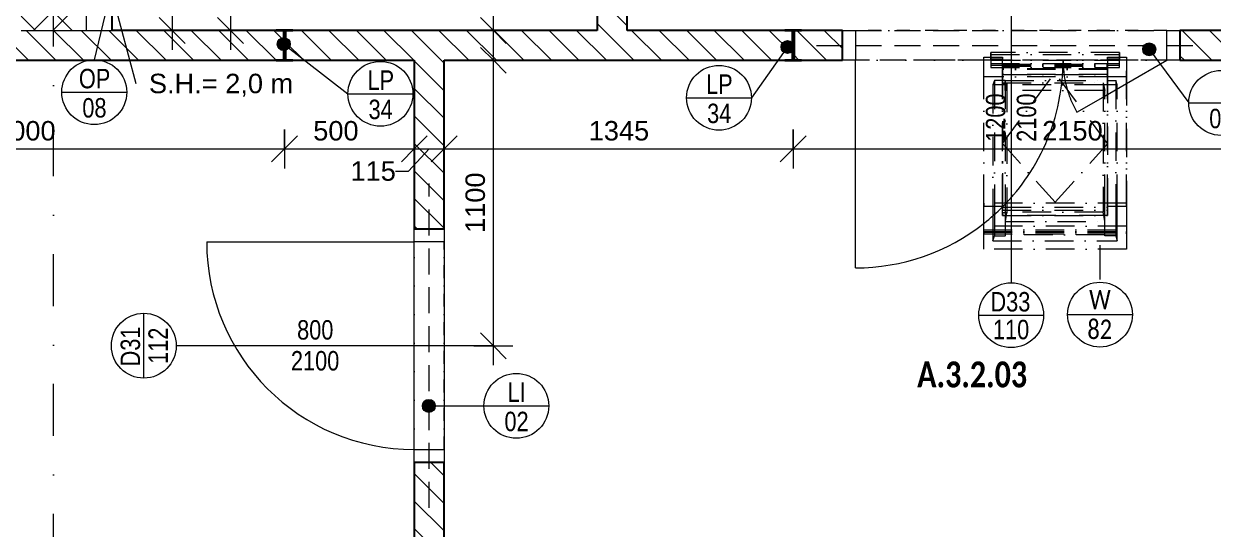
# Model space of a CAD drawing. Header units: millimetres. Extents: x -2204 to 40828, y -3577 to 13817.
# Drawn here: x 7985 to 12569, y 2918 to 4866 of the extents above; entities that cross this region are included whole.
import ezdxf

# ---------------------------------------------------------------- set-up
doc = ezdxf.new("R2010")
doc.units = ezdxf.units.MM
for name, pattern in [('HA_Dash_3mm-S1mm', [150, 100, -50]), ('HA_DashDot_10mm-S3mm', [500, 200, -150, 0, -150]), ('HA_DashDot_2_2mm-S0_6mm', [110, 50, -30, 0, -30]), ('HA_DashDot_4mm', [200, 110, -45, 0, -45])]:
    doc.linetypes.add(name, pattern=pattern)
for name, color, linetype, lineweight in [('A-____-____-DIMS', 9, 'Continuous', 5), ('A-____-____-DIMS-50', 9, 'Continuous', 5), ('A-AREA-____-IDEN', 9, 'Continuous', 9), ('A-DOOR-____-IDEN', 9, 'Continuous', 9), ('A-DOOR-____-MCUT', 9, 'HA_DashDot_2_2mm-S0_6mm', 9), ('A-DOOR-____-OTLN', 9, 'Continuous', 9), ('A-DOOR-FRAM-MCUT', 9, 'Continuous', 9), ('A-GENM-____-HDLN', 9, 'HA_Dash_3mm-S1mm', 9), ('A-GENM-____-IDEN', 9, 'Continuous', 9), ('A-GENM-____-OTLN', 9, 'Continuous', 9), ('A-GLAZ-____-IDEN', 9, 'Continuous', 9), ('A-GLAZ-____-OTLN', 9, 'Continuous', 5), ('A-WALL-____-MCUT', 9, 'Continuous', 9), ('A-WALL-____-PATT', 9, 'Continuous', 25), ('G-____-____-TEXT', 9, 'Continuous', 5), ('I-WALL-____-MCUT', 9, 'Continuous', 25), ('I-WALL-____-OTLN', 9, 'Continuous', 9), ('S-COLS-____-MCUT', 9, 'Continuous', 25), ('S-COLS-____-OTLN', 9, 'Continuous', 9), ('S-GRID-____-OTLN', 9, 'Continuous', 5)]:
    doc.layers.add(name, color=color, linetype=linetype, lineweight=lineweight)
doc.styles.add('Arial_1', font='arial.ttf', dxfattribs={"height": 75})
doc.styles.add('Arial_2', font='arial.ttf', dxfattribs={"width": 0.8, "height": 75})
doc.styles.add('Calibri', font='calibri.ttf', dxfattribs={"width": 0.8, "height": 75})
doc.styles.add('Calibri_B', font='calibrib.ttf', dxfattribs={"width": 0.8, "height": 100})
doc.dimstyles.new('Inner_Dimensions', dxfattribs={"dimscale": 304.8, "dimtxt": 76.519455, "dimasz": 0.328084, "dimexe": 0.246063, "dimexo": 0.0625, "dimgap": 0.032808, "dimtad": 1, "dimdec": 0, "dimzin": 0, "dimdsep": 46, "dimtxsty": 'Arial_1', "dimblk1": 'OBLIQUE', "dimblk2": 'OBLIQUE', "dimsah": 1, "dimcen": 0.09, "dimdle": 0.246063, "dimazin": 0, "dimtfac": 1, "dimtdec": 4, "dimtix": 1, "dimtmove": 2, "dimatfit": 3, "dimfxl": 0.246063, "dimfxlon": 1, "dimtvp": 1, "dimtolj": 1, "dimtzin": 0, "dimlwd": 9, "dimlwe": 9, "dimarcsym": 2})
doc.dimstyles.new('Inner_Dimensions_1', dxfattribs={"dimscale": 304.8, "dimtxt": 76.519455, "dimasz": 0.328084, "dimexe": 0.246063, "dimexo": 0.0625, "dimgap": 0.032808, "dimtad": 1, "dimdec": 0, "dimzin": 0, "dimdsep": 46, "dimtxsty": 'Arial_1', "dimblk1": 'OBLIQUE', "dimblk2": 'OBLIQUE', "dimsah": 1, "dimcen": 0.09, "dimdle": 0.246063, "dimazin": 0, "dimtfac": 1, "dimtdec": 4, "dimtix": 1, "dimtmove": 0, "dimatfit": 3, "dimfxl": 0.246063, "dimfxlon": 1, "dimtvp": 1, "dimtolj": 1, "dimtzin": 0, "dimlwd": 9, "dimlwe": 9, "dimarcsym": 2})
doc.dimstyles.new('Inner_Dimensions_2', dxfattribs={"dimscale": 304.8, "dimtxt": 76.519455, "dimasz": 0.328084, "dimexe": 0.246063, "dimexo": 0.0625, "dimgap": 0.032808, "dimtad": 1, "dimdec": 0, "dimzin": 0, "dimdsep": 46, "dimtxsty": 'Arial_1', "dimblk1": 'OBLIQUE', "dimblk2": 'OBLIQUE', "dimsah": 1, "dimcen": 0.09, "dimdle": 0.246063, "dimazin": 0, "dimtfac": 1, "dimtdec": 4, "dimtix": 1, "dimtmove": 1, "dimatfit": 3, "dimfxl": 0.246063, "dimfxlon": 1, "dimtvp": 1, "dimtolj": 1, "dimtzin": 0, "dimlwd": 9, "dimlwe": 9, "dimarcsym": 2})
pattern_1 = [(135, (0, 0), (-53.033, -53.033), [])]

# ---------------------------------------------------------------- blocks, each defined once
blk = doc.blocks.new('HA_DR_Double_Swing_Solid - In_BJ_1200x2100_800-2099677-DSP_3NP-A')
at = {"layer": 'A-DOOR-____-MCUT'}
for p, q in [((-600, 57.5), (-444.3, 57.5)), ((-444.3, 57.5), (105.7, 57.5)), ((105.7, 57.5), (600, 57.5)), ((-600, -57.5), (600, -57.5))]:
    blk.add_line(p, q, dxfattribs=at)
at = {"layer": 'A-DOOR-____-OTLN', "lineweight": 5}
for p, q in [((600, 857.5), (600, 57.5)), ((31.7, 620.5), (32.6, 621.5)), ((-253.6, 257.5), (-354.3, 199.4)), ((-371.7, 189.3), (-444.3, 147.4)), ((-354.3, 199.4), (-371.4, 189.5)), ((-444.3, 147.4), (-600, 57.5))]:
    blk.add_line(p, q, dxfattribs=at)
for centre, radius, start, end in [((600, 57.5), 800, 90, 128.2605), ((600, 57.5), 800, 128.2605, 135.1721), ((600, 57.5), 800, 136.9935, 147.2727), ((600, 57.5), 800, 136.3908, 136.9935), ((600, 57.5), 800, 135.2702, 136.3908), ((600, 57.5), 800, 147.2727, 171.6484), ((-600, 57.5), 400, 20, 30), ((-600, 57.5), 400, 16.935, 20), ((-600, 57.5), 400, 13.8045, 16.935), ((-600, 57.5), 400, 12.6696, 13.8045), ((-600, 57.5), 400, 11.2456, 12.6425), ((600, 57.5), 800, 173.167, 174.4048), ((600, 57.5), 800, 171.8182, 173.167), ((600, 57.5), 800, 171.6484, 171.8182), ((-600, 57.5), 400, 10, 11.2263), ((-600, 57.5), 400, 5.0172, 10), ((-600, 57.5), 400, 3.2863, 5.0172), ((600, 57.5), 800, 177.4956, 178.3596), ((600, 57.5), 800, 174.7273, 177.4956), ((600, 57.5), 800, 174.4149, 174.6877), ((-600, 57.5), 400, 2.2171, 3.2863), ((-600, 57.5), 400, 360, 2.2171), ((600, 57.5), 800, 178.8933, 180), ((600, 57.5), 800, 178.3596, 178.8933)]:
    blk.add_arc(centre, radius, start, end, dxfattribs=at)
at = {"layer": 'A-DOOR-FRAM-MCUT'}
for p, q in [((-650, 57.5), (-600, 57.5)), ((-600, 57.5), (-600, -57.5)), ((600, 57.5), (650, 57.5)), ((600, -57.5), (600, 57.5)), ((-600, -57.5), (-650, -57.5)), ((650, -57.5), (600, -57.5))]:
    blk.add_line(p, q, dxfattribs=at)
blk = doc.blocks.new('HA_DR_Single_Swing_Solid - In_BJ_800x2100-2215793-DSP_3NP-A')
at = {"layer": 'A-DOOR-____-MCUT'}
for p, q in [((-400, 57.5), (400, 57.5)), ((-400, -57.5), (400, -57.5))]:
    blk.add_line(p, q, dxfattribs=at)
at = {"layer": 'A-DOOR-____-OTLN', "lineweight": 5}
blk.add_line((400, 857.5), (400, 57.5), dxfattribs=at)
blk.add_arc((400, 57.5), 800, 90, 180, dxfattribs=at)
at = {"layer": 'A-DOOR-FRAM-MCUT'}
for p, q in [((-450, 57.5), (-400, 57.5)), ((-400, 57.5), (-400, -57.5)), ((400, 57.5), (450, 57.5)), ((400, -57.5), (400, 57.5)), ((-400, -57.5), (-450, -57.5)), ((450, -57.5), (400, -57.5))]:
    blk.add_line(p, q, dxfattribs=at)
blk = doc.blocks.new('Roof-Windows_VELUX_GLL_1061 - CK02-V12-DSP_3NP-A')
at = {"layer": 'A-GLAZ-____-OTLN', "color": 31, "linetype": 'HA_DashDot_4mm'}
for p, q in [((11684.3, 4661.2), (11684.3, 4737.6)), ((11711.6, 4755), (11711.6, 4754.9)), ((11711.6, 4754.9), (11711.6, 4752)), ((11711.6, 4752), (11711.6, 4751.3)), ((11711.6, 4751.3), (11711.6, 4750.7)), ((11711.6, 4750.7), (11711.6, 4747.8)), ((11711.6, 4747.8), (11711.6, 4737.6)), ((11711.6, 4747.8), (12207, 4747.8)), ((11711.6, 4729.7), (11711.6, 4737.7)), ((11711.6, 4729.7), (11711.6, 4725.5)), ((11711.6, 4729.7), (11711.6, 4696.7)), ((11756.9, 4729.7), (11711.6, 4729.7)), ((11711.6, 4725.5), (11711.6, 4712.4)), ((11711.6, 4725.5), (12207, 4725.5)), ((11756.9, 4737.6), (11756.9, 4729.7)), ((11756.9, 4716.3), (11756.9, 4729.7)), ((12161.4, 4729.7), (12161.4, 4737.6)), ((12207, 4729.7), (12161.4, 4729.7)), ((12161.4, 4729.7), (12161.4, 4709.7)), ((12207, 4754.9), (12207, 4755)), ((12207, 4754.7), (12207, 4754.9)), ((12207, 4754.4), (12207, 4754.7)), ((12207, 4753.9), (12207, 4754.4)), ((12207, 4751.3), (12207, 4753.9)), ((12207, 4750.7), (12207, 4751.3)), ((12207, 4747.8), (12207, 4750.7)), ((12207, 4737.6), (12207, 4747.8)), ((12207, 4737.7), (12207, 4729.7)), ((12207, 4696.7), (12207, 4729.7)), ((12207, 4725.5), (12207, 4729.7)), ((12207, 4712.4), (12207, 4725.5)), ((12234.3, 4737.6), (12234.3, 4661.2)), ((11711.6, 4712.4), (11711.6, 4706.6)), ((11711.6, 4712.4), (12207, 4712.4)), ((11711.6, 4706.6), (11711.6, 4696.7)), ((11711.6, 4706.6), (11756.9, 4706.6)), ((11711.6, 4696.7), (12207, 4696.7)), ((11756.9, 4709.7), (11756.9, 4716.3)), ((11756.9, 4692.6), (11756.9, 4709.6)), ((11756.9, 4702.2), (12161.4, 4702.2)), ((11756.9, 4692.6), (11756.9, 4690.2)), ((11756.9, 4690.2), (11756.9, 4174.5)), ((12161.4, 4709.6), (12161.4, 4692.6)), ((12161.4, 4706.6), (12207, 4706.6)), ((12161.4, 4692.6), (12161.4, 4690.2)), ((12161.7, 4174.5), (12161.7, 4690.2)), ((12207, 4706.6), (12207, 4712.4)), ((12207, 4696.7), (12207, 4706.6)), ((11756.9, 4661.2), (11684.3, 4661.2)), ((11684.3, 4174.5), (11684.3, 4661.2)), ((11725.6, 4647), (11720, 4629.9)), ((11756.9, 4629.9), (11720, 4629.9)), ((11720, 4629.9), (11720, 4174.5)), ((11756.9, 4647), (11725.6, 4647)), ((11725.6, 4647), (11725.6, 4174.5)), ((12161.4, 4670.4), (11756.9, 4670.4)), ((11756.9, 4670.4), (12161.4, 4670.4)), ((11756.9, 4637.6), (12144.3, 4637.6)), ((11756.9, 4635.6), (11773.9, 4635.6)), ((11773.9, 4635.6), (11773.9, 4174.5)), ((12144.3, 4637.6), (12144.3, 4174.5)), ((12234.3, 4661.2), (12161.7, 4661.2)), ((12161.7, 4647.3), (12192.9, 4647.3)), ((12198.4, 4629.9), (12161.7, 4629.9)), ((12192.9, 4647.3), (12192.9, 4174.5)), ((12198.4, 4629.9), (12192.9, 4647.3)), ((12198.4, 4174.5), (12198.4, 4629.9)), ((12234.3, 4661.2), (12234.3, 4174.5)), ((12144.3, 4608.8), (11773.9, 4608.8)), ((11684.3, 4174.5), (11684.3, 4162.5)), ((11684.3, 4162.5), (11684.3, 4174.5)), ((11756.9, 4162.5), (11756.9, 4174.5)), ((12161.4, 4162.5), (12161.4, 4174.5)), ((12234.3, 4162.5), (12234.3, 4174.5)), ((12234.3, 4162.5), (12234.3, 4174.5)), ((11684.3, 4064.9), (11684.3, 4162.5)), ((11684.3, 4162.5), (11756.9, 4162.5)), ((11720, 4162.5), (11720, 4064.9)), ((11725.6, 4162.5), (11725.6, 4064.9)), ((11756.9, 4159.5), (11756.9, 4162.5)), ((11756.9, 4162.5), (11756.9, 4147.1)), ((11756.9, 4159.5), (12161.4, 4159.5)), ((11756.9, 4147.1), (11756.9, 4159.5)), ((11756.9, 4147.1), (12161.4, 4147.1)), ((11756.9, 4127.3), (11756.9, 4147.1)), ((11756.9, 4147.1), (12161.7, 4147.1)), ((11756.9, 4127.3), (11756.9, 4147.1)), ((11756.9, 4127.3), (12161.4, 4127.3)), ((12161.7, 4127.3), (11756.9, 4127.3)), ((11767.3, 4127.3), (11767.3, 4064.9)), ((11768.1, 4103.5), (11772.2, 4127.3)), ((12150.6, 4103.5), (12146.5, 4127.3)), ((12151.3, 4064.9), (12151.3, 4127.3)), ((12161.4, 4159.5), (12161.4, 4162.5)), ((12161.4, 4162.5), (12234.3, 4162.5)), ((12161.4, 4147.1), (12161.4, 4159.5)), ((12161.4, 4127.3), (12161.4, 4147.1)), ((12161.7, 4147.1), (12161.7, 4162.5)), ((12161.7, 4147.1), (12161.7, 4127.3)), ((12192.9, 4162.5), (12192.9, 4064.9)), ((12198.4, 4064.9), (12198.4, 4162.5)), ((12234.3, 4162.5), (12234.3, 4064.9)), ((11768.1, 4103.5), (12150.6, 4103.5)), ((11768.1, 4064.9), (11768.1, 4103.5)), ((12150.6, 4064.9), (12150.6, 4103.5)), ((11684.3, 4056.2), (11684.3, 4064.9)), ((11684.3, 4064.9), (11684.3, 4056.2)), ((11684.3, 4064.9), (12234.3, 4064.9)), ((11684.3, 3996.8), (11684.3, 4056.2)), ((11720, 4056.2), (11720, 4029.5)), ((11720, 4029.5), (11725.6, 4048.2)), ((11725.6, 4056.2), (11725.6, 4048.2)), ((11725.6, 4048.2), (11767.3, 4048.2)), ((11767.3, 4056.2), (11767.3, 4048.2)), ((11767.3, 4048.2), (11768.1, 4051.9)), ((11768.1, 4051.9), (11768.1, 4056.2)), ((12150.6, 4051.9), (11768.1, 4051.9)), ((12150.6, 4051.9), (12150.6, 4056.2)), ((12151.3, 4048.5), (12150.6, 4051.9)), ((12151.3, 4048.5), (12151.3, 4056.2)), ((12192.9, 4048.5), (12151.3, 4048.5)), ((12192.9, 4056.2), (12192.9, 4048.5)), ((12192.9, 4048.5), (12198.4, 4029.5)), ((12198.4, 4029.5), (12198.4, 4056.2)), ((12234.3, 4056.2), (12234.3, 4064.9)), ((12234.3, 4064.9), (12234.3, 4056.2)), ((12234.3, 4056.2), (12234.3, 3996.8)), ((11720, 4029.5), (12198.4, 4029.5))]:
    blk.add_line(p, q, dxfattribs=at)
at = {"layer": 'A-GLAZ-____-OTLN', "color": 253, "linetype": 'HA_DashDot_4mm'}
for p, q in [((11684.3, 4737.6), (11756.9, 4737.6)), ((11684.3, 4174.5), (11684.3, 4737.6)), ((12207, 4755), (11711.6, 4755)), ((11711.6, 4754.2), (11711.6, 4755)), ((11711.6, 4737.7), (11711.6, 4754.2)), ((11756.9, 4174.5), (11756.9, 4737.6)), ((12161.4, 4737.6), (12234.3, 4737.6)), ((12161.4, 4174.5), (12161.4, 4737.6)), ((12207, 4755), (12207, 4754.2)), ((12207, 4754.2), (12207, 4737.7)), ((12234.3, 4174.5), (12234.3, 4737.6)), ((11756.9, 4709.6), (12161.4, 4709.6)), ((12161.4, 4692.6), (11756.9, 4692.6)), ((12161.4, 4690.2), (11756.9, 4690.2)), ((11756.9, 4404.1), (11959.3, 4676.6)), ((12161.4, 4404.5), (11959.3, 4676.6)), ((11959.3, 4177.6), (11756.9, 4404.1)), ((11959.3, 4177.6), (12161.4, 4403.7)), ((11684.3, 4085.2), (11684.3, 4174.5)), ((12234.3, 4174.5), (11684.3, 4174.5)), ((12234.3, 4174.5), (12234.3, 4085.2)), ((11684.3, 4072), (11684.3, 4085.2)), ((12234.3, 4085.2), (11684.3, 4085.2)), ((12234.3, 4085.2), (12234.3, 4072)), ((11684.3, 4063.2), (11684.3, 4072)), ((11684.3, 4072), (12234.3, 4072)), ((11684.3, 4056.2), (11684.3, 4063.2)), ((11684.3, 4063.2), (12234.3, 4063.2)), ((11684.3, 3996.8), (11684.3, 4056.2)), ((11684.3, 4056.2), (12234.3, 4056.2)), ((12234.3, 4072), (12234.3, 4063.2)), ((12234.3, 4063.2), (12234.3, 4056.2)), ((12234.3, 4056.2), (12234.3, 3996.8)), ((12234.3, 3996.8), (11684.3, 3996.8))]:
    blk.add_line(p, q, dxfattribs=at)
at = {"layer": 'A-GLAZ-____-OTLN', "color": 7, "linetype": 'HA_DashDot_4mm'}
for p, q in [((11711.6, 4737.6), (11711.6, 4729.7)), ((12207, 4729.7), (12207, 4737.6)), ((11756.9, 4702.2), (11756.9, 4709.7)), ((11756.9, 4709.6), (11756.9, 4702.2)), ((11756.9, 4706.6), (12161.4, 4706.6)), ((11756.9, 4690.2), (11756.9, 4670.4)), ((11756.9, 4670.4), (11756.9, 4690.2)), ((12161.4, 4709.7), (12161.4, 4702.2)), ((12161.4, 4702.2), (12161.4, 4709.6)), ((12161.4, 4690.2), (12161.4, 4670.4)), ((12161.7, 4670.4), (12161.7, 4690.2)), ((11756.9, 4670.4), (11756.9, 4637.6)), ((11756.9, 4174.5), (11756.9, 4670.4)), ((12161.4, 4661.2), (11756.9, 4661.2)), ((11767.3, 4647), (11756.9, 4647)), ((11756.9, 4637.6), (11756.9, 4635.6)), ((11756.9, 4174.5), (11756.9, 4635.6)), ((11772.5, 4629.9), (11756.9, 4629.9)), ((11767.4, 4647.3), (11767.3, 4647)), ((11767.3, 4647), (11767.3, 4174.5)), ((11767.4, 4608.8), (11767.4, 4647.3)), ((11767.4, 4647.3), (12161.4, 4647.3)), ((11773.9, 4635.6), (11767.4, 4608.8)), ((11773.9, 4629.9), (11772.5, 4629.9)), ((12144.3, 4629.9), (11773.9, 4629.9)), ((12144.3, 4637.6), (12151.3, 4608.8)), ((12146.2, 4629.9), (12144.5, 4629.9)), ((12161.4, 4629.9), (12146.2, 4629.9)), ((12161.4, 4174.5), (12161.4, 4670.4)), ((12161.7, 4670.4), (12161.7, 4174.5)), ((11773.9, 4608.8), (11767.4, 4608.8)), ((12151.3, 4608.8), (12144.3, 4608.8)), ((12151.3, 4174.5), (12151.3, 4608.8)), ((11684.3, 4162.5), (11684.3, 4174.5)), ((11720, 4174.5), (11720, 4162.5)), ((11725.6, 4174.5), (11725.6, 4162.5)), ((11756.9, 4162.5), (11756.9, 4174.5)), ((11756.9, 4174.5), (11756.9, 4162.5)), ((11756.9, 4162.5), (11756.9, 4174.5)), ((11767.3, 4174.5), (11767.3, 4140.2)), ((11773.9, 4174.5), (11773.9, 4140.2)), ((12144.3, 4174.5), (12144.3, 4140.2)), ((12151.3, 4127.3), (12151.3, 4174.5)), ((12161.4, 4162.5), (12161.4, 4174.5)), ((12161.7, 4162.5), (12161.7, 4174.5)), ((12161.7, 4174.5), (12161.7, 4162.5)), ((12192.9, 4174.5), (12192.9, 4162.5)), ((12198.4, 4162.5), (12198.4, 4174.5)), ((12234.3, 4174.5), (12234.3, 4162.5)), ((11756.9, 4140.2), (11756.9, 4162.5)), ((11756.9, 4127.3), (11756.9, 4162.5)), ((12144.3, 4140.2), (11756.9, 4140.2)), ((11756.9, 4140.2), (11756.9, 4127.3)), ((11756.9, 4137.4), (11756.9, 4140.2)), ((11756.9, 4137.4), (11756.9, 4140.2)), ((11773.9, 4137.4), (11756.9, 4137.4)), ((11767.3, 4137.4), (11767.3, 4127.6)), ((11772.3, 4127.8), (11773.9, 4137.4)), ((11773.9, 4140.2), (11773.9, 4137.4)), ((12146.5, 4127.3), (12144.3, 4140.2)), ((12161.4, 4127.3), (12161.4, 4162.5)), ((12161.7, 4162.5), (12161.7, 4127.3)), ((11684.3, 4056.2), (11684.3, 4064.9)), ((11720, 4064.9), (11720, 4056.2)), ((11725.6, 4064.9), (11725.6, 4056.2)), ((11767.3, 4064.9), (11767.3, 4056.2)), ((11768.1, 4056.2), (11768.1, 4064.9)), ((12150.6, 4056.2), (12150.6, 4064.9)), ((12151.3, 4056.2), (12151.3, 4064.9)), ((12192.9, 4064.9), (12192.9, 4056.2)), ((12198.4, 4056.2), (12198.4, 4064.9)), ((12234.3, 4064.9), (12234.3, 4056.2))]:
    blk.add_line(p, q, dxfattribs=at)
at = {"layer": 'A-GLAZ-____-OTLN', "color": 10, "linetype": 'HA_DashDot_4mm'}
blk.add_line((11767.3, 4140.2), (11767.3, 4137.4), dxfattribs=at)
blk = doc.blocks.new('HA_sCO_I_Parallel - IPE 120-2148389-DSP_3NP-A')
at = {"layer": 'S-COLS-____-MCUT'}
for p, q in [((-32, 60), (32, 60)), ((-32, 55.6), (-32, 60)), ((-3.15, 55.6), (-32, 55.6)), ((-3.15, -55.6), (-3.15, 55.6)), ((3.15, 55.6), (3.15, -55.6)), ((32, 55.6), (3.15, 55.6)), ((32, 60), (32, 55.6)), ((-32, -55.6), (-3.15, -55.6)), ((-32, -60), (-32, -55.6)), ((32, -60), (-32, -60)), ((3.15, -55.6), (32, -55.6)), ((32, -55.6), (32, -60))]:
    blk.add_line(p, q, dxfattribs=at)
blk = doc.blocks.new('TB_Porotherm KP11_5_1250mm - TB_Porotherm KP11_5_1250mm-1972106-DSP_3NP-A')
at = {"layer": 'A-GENM-____-HDLN'}
for p, q in [((-625, 57.5), (625, 57.5)), ((-625, 0), (625, 0)), ((625, -57.5), (-625, -57.5))]:
    blk.add_line(p, q, dxfattribs=at)
blk = doc.blocks.new('TB_Porotherm KP11_5_1500mm - TB_Porotherm KP11_5_1500mm-1972909-DSP_3NP-A')
at = {"layer": 'A-GENM-____-HDLN'}
for p, q in [((-750, 57.5), (750, 57.5)), ((-750, 0), (750, 0)), ((-105.7, -57.5), (-750, -57.5)), ((444.3, -57.5), (-105.7, -57.5)), ((750, -57.5), (444.3, -57.5))]:
    blk.add_line(p, q, dxfattribs=at)
blk = doc.blocks.new('DIMBLOCK35-DSP_3NP-A')
at = {"layer": 'A-____-____-DIMS-50', "lineweight": 9}
for p, q in [((9794.5, 5470), (9744.5, 5520)), ((9794.5, 4765), (9794.5, 5545)), ((9719.5, 5470), (9869.5, 5470)), ((9794.5, 5470), (9719.5, 5470)), ((9794.5, 5470), (9844.5, 5420)), ((9794.5, 4840), (9744.5, 4890)), ((9719.5, 4840), (9869.5, 4840)), ((9794.5, 4840), (9719.5, 4840)), ((9794.5, 4840), (9844.5, 4790))]:
    blk.add_line(p, q, dxfattribs=at)
at = {"layer": 'A-____-____-DIMS-50', "color": 0, "lineweight": 9, "insert": (9687.1, 5192.3), "char_height": 75, "width": 207.662, "attachment_point": 1, "rotation": 90, "line_spacing_factor": 0.941778, "style": 'Arial_1'}
blk.add_mtext('630', dxfattribs=at)
blk = doc.blocks.new('_Oblique')
at = {"color": 0, "linetype": 'ByBlock', "lineweight": -2}
blk.add_line((-0.5, -0.5), (0.5, 0.5), dxfattribs=at)
blk = doc.blocks.new('DIMBLOCK36-DSP_3NP-A')
at = {"layer": 'A-____-____-DIMS-50', "lineweight": 9}
for p, q in [((9794.5, 4725), (9744.5, 4775)), ((9794.5, 3550), (9794.5, 4800)), ((9719.5, 4725), (9869.5, 4725)), ((9794.5, 4725), (9719.5, 4725)), ((9794.5, 4725), (9844.5, 4675)), ((9794.5, 3625), (9744.5, 3675)), ((9719.5, 3625), (9869.5, 3625)), ((9794.5, 3625), (9719.5, 3625)), ((9794.5, 3625), (9844.5, 3575))]:
    blk.add_line(p, q, dxfattribs=at)
at = {"layer": 'A-____-____-DIMS-50', "color": 0, "lineweight": 9, "insert": (9687.1, 4059.6), "char_height": 75, "width": 276.883, "attachment_point": 1, "rotation": 90, "line_spacing_factor": 0.941778, "style": 'Arial_1'}
blk.add_mtext('1100', dxfattribs=at)
blk = doc.blocks.new('HA_TAG_Door_TypeMark_wDimensions - Scale50_Right with Bouble-921060-DSP_3NP-A')
at = {"layer": 'A-DOOR-____-IDEN'}
for p, q in [((0, 5), (0, -19.5)), ((-2.5, -22), (2.5, -22))]:
    blk.add_line(p, q, dxfattribs=at)
blk.add_circle((0, -22), 2.5, dxfattribs=at)
blk = doc.blocks.new('HA_TAG_Door_TypeMark_wDimensions - Scale50_Left with Bouble-921048-DSP_3NP-A')
at = {"layer": 'A-DOOR-____-IDEN'}
for p, q in [((-2.5, 22), (2.5, 22)), ((0, -5), (0, 19.5))]:
    blk.add_line(p, q, dxfattribs=at)
blk.add_circle((0, 22), 2.5, dxfattribs=at)
blk = doc.blocks.new('HA_TAG_GM_Products - Generic-588599-DSP_3NP-A')
at = {"layer": 'A-GENM-____-IDEN'}
blk.add_line((-2.5, 0), (2.5, 0), dxfattribs=at)
blk.add_circle((0, 0), 2.5, dxfattribs=at)
blk = doc.blocks.new('DIMBLOCK150-DSP_3NP-A')
at = {"layer": 'A-____-____-DIMS-50', "lineweight": 9}
for p, q in [((6990, 4458.6), (6990, 4308.6)), ((6990, 4383.6), (6990, 4458.6)), ((8990, 4458.6), (8990, 4308.6)), ((8990, 4383.6), (8990, 4458.6)), ((6990, 4383.6), (7040, 4433.6)), ((8990, 4383.6), (9040, 4433.6)), ((6990, 4383.6), (6940, 4333.6)), ((6990, 4383.6), (8990, 4383.6)), ((8990, 4383.6), (8940, 4333.6))]:
    blk.add_line(p, q, dxfattribs=at)
at = {"layer": 'A-____-____-DIMS-50', "color": 0, "lineweight": 9, "insert": (7874.6, 4491), "char_height": 75, "width": 276.883, "attachment_point": 1, "line_spacing_factor": 0.941778, "style": 'Arial_1'}
blk.add_mtext('2000', dxfattribs=at)
blk = doc.blocks.new('DIMBLOCK151-DSP_3NP-A')
at = {"layer": 'A-____-____-DIMS-50', "lineweight": 9}
for p, q in [((8990, 4458.6), (8990, 4308.6)), ((8990, 4383.6), (8990, 4458.6)), ((9490, 4458.6), (9490, 4308.6)), ((9490, 4383.6), (9490, 4458.6)), ((8990, 4383.6), (9040, 4433.6)), ((9490, 4383.6), (9540, 4433.6)), ((8990, 4383.6), (8940, 4333.6)), ((8990, 4383.6), (9490, 4383.6)), ((9490, 4383.6), (9440, 4333.6))]:
    blk.add_line(p, q, dxfattribs=at)
at = {"layer": 'A-____-____-DIMS-50', "color": 0, "lineweight": 9, "insert": (9100.4, 4491), "char_height": 75, "width": 207.662, "attachment_point": 1, "line_spacing_factor": 0.941778, "style": 'Arial_1'}
blk.add_mtext('500', dxfattribs=at)
blk = doc.blocks.new('DIMBLOCK152-DSP_3NP-A')
at = {"layer": 'A-____-____-DIMS-50', "lineweight": 9}
for p, q in [((9490, 4458.6), (9490, 4308.6)), ((9490, 4383.6), (9490, 4458.6)), ((9605, 4458.6), (9605, 4308.6)), ((9605, 4383.6), (9605, 4458.6)), ((9490, 4383.6), (9540, 4433.6)), ((9605, 4383.6), (9655, 4433.6)), ((9490, 4383.6), (9440, 4333.6)), ((9467, 4297.4), (9547.5, 4383.6)), ((9490, 4383.6), (9605, 4383.6)), ((9605, 4383.6), (9555, 4333.6)), ((9417, 4297.4), (9467, 4297.4))]:
    blk.add_line(p, q, dxfattribs=at)
at = {"layer": 'A-____-____-DIMS-50', "color": 0, "lineweight": 9, "insert": (9243.9, 4335.9), "char_height": 75, "width": 207.662, "attachment_point": 1, "line_spacing_factor": 0.941778, "style": 'Arial_1'}
blk.add_mtext('115', dxfattribs=at)
blk = doc.blocks.new('DIMBLOCK153-DSP_3NP-A')
at = {"layer": 'A-____-____-DIMS-50', "lineweight": 9}
for p, q in [((9605, 4458.6), (9605, 4308.6)), ((9605, 4383.6), (9605, 4458.6)), ((10950, 4458.6), (10950, 4308.6)), ((10950, 4383.6), (10950, 4458.6)), ((9605, 4383.6), (9655, 4433.6)), ((10950, 4383.6), (11000, 4433.6)), ((9605, 4383.6), (9555, 4333.6)), ((9605, 4383.6), (10950, 4383.6)), ((10950, 4383.6), (10900, 4333.6))]:
    blk.add_line(p, q, dxfattribs=at)
at = {"layer": 'A-____-____-DIMS-50', "color": 0, "lineweight": 9, "insert": (10162.1, 4491), "char_height": 75, "width": 276.883, "attachment_point": 1, "line_spacing_factor": 0.941778, "style": 'Arial_1'}
blk.add_mtext('1345', dxfattribs=at)
blk = doc.blocks.new('DIMBLOCK154-DSP_3NP-A')
at = {"layer": 'A-____-____-DIMS-50', "lineweight": 9}
for p, q in [((10950, 4458.6), (10950, 4308.6)), ((10950, 4383.6), (10950, 4458.6)), ((13100, 4458.6), (13100, 4308.6)), ((13100, 4383.6), (13100, 4458.6)), ((10950, 4383.6), (11000, 4433.6)), ((13100, 4383.6), (13150, 4433.6)), ((10950, 4383.6), (10900, 4333.6)), ((10950, 4383.6), (13100, 4383.6)), ((13100, 4383.6), (13050, 4333.6))]:
    blk.add_line(p, q, dxfattribs=at)
at = {"layer": 'A-____-____-DIMS-50', "color": 0, "lineweight": 9, "insert": (11909.6, 4491), "char_height": 75, "width": 276.883, "attachment_point": 1, "line_spacing_factor": 0.941778, "style": 'Arial_1'}
blk.add_mtext('2150', dxfattribs=at)
blk = doc.blocks.new('DIMBLOCK188-DSP_3NP-A')
at = {"layer": 'A-____-____-DIMS-50', "lineweight": 9}
for p, q in [((8557.2, 5040), (8507.2, 5090)), ((8557.2, 5115), (8557.2, 4765)), ((8482.2, 5040), (8632.2, 5040)), ((8557.2, 5040), (8482.2, 5040)), ((8557.2, 5040), (8607.2, 4990)), ((8437.2, 4974), (8437.2, 4924)), ((8437.2, 4924), (8557.2, 4940)), ((8557.2, 4840), (8507.2, 4890)), ((8632.2, 4840), (8482.2, 4840)), ((8557.2, 4840), (8607.2, 4790)), ((8557.2, 4840), (8632.2, 4840))]:
    blk.add_line(p, q, dxfattribs=at)
at = {"layer": 'A-____-____-DIMS-50', "color": 0, "lineweight": 9, "insert": (8398.7, 4974), "char_height": 75, "width": 207.662, "attachment_point": 1, "rotation": 90, "line_spacing_factor": 0.941778, "style": 'Arial_1'}
blk.add_mtext('200', dxfattribs=at)
blk = doc.blocks.new('DIMBLOCK201-DSP_3NP-A')
at = {"layer": 'A-____-____-DIMS-50', "lineweight": 9}
for p, q in [((8781.1, 5525), (8781.1, 4765)), ((8781.1, 5450), (8731.1, 5500)), ((8706.1, 5450), (8856.1, 5450)), ((8781.1, 5450), (8706.1, 5450)), ((8781.1, 5450), (8831.1, 5400)), ((8781.1, 4840), (8731.1, 4890)), ((8856.1, 4840), (8706.1, 4840)), ((8781.1, 4840), (8831.1, 4790)), ((8781.1, 4840), (8856.1, 4840))]:
    blk.add_line(p, q, dxfattribs=at)
at = {"layer": 'A-____-____-DIMS-50', "color": 0, "lineweight": 9, "insert": (8673.7, 4965.3), "char_height": 75, "width": 207.662, "attachment_point": 1, "rotation": 90, "line_spacing_factor": 0.941778, "style": 'Arial_1'}
blk.add_mtext('610', dxfattribs=at)
blk = doc.blocks.new('HA_TAG_WD - Type Mark-1527962-DSP_3NP-A')
at = {"layer": 'A-GLAZ-____-IDEN'}
blk.add_line((-2.5, 0), (2.5, 0), dxfattribs=at)
blk.add_circle((0, 0), 2.5, dxfattribs=at)

msp = doc.modelspace()

# ---------------------------------------------------------------- hatches: boundary and pattern name
at = {"layer": 'A-GENM-____-IDEN'}
h = msp.add_hatch(color=256, dxfattribs=at)
edge = h.paths.add_edge_path()
edge.add_arc((8987, 4787.7), 25, 0, 360)
h = msp.add_hatch(color=256, dxfattribs=at)
edge = h.paths.add_edge_path()
edge.add_arc((10928.4, 4776.3), 25, 0, 360)
h = msp.add_hatch(color=256, dxfattribs=at)
edge = h.paths.add_edge_path()
edge.add_arc((12321.9, 4767.3), 25, 0, 360)
h = msp.add_hatch(color=256, dxfattribs=at)
edge = h.paths.add_edge_path()
edge.add_arc((9545.9, 3393.1), 25, 0, 360)
at = {"layer": 'A-WALL-____-PATT', "lineweight": 5}
h = msp.add_hatch(dxfattribs=at)
h.set_pattern_fill('FP_6', color=256, style=0, pattern_type=2)
h.set_pattern_definition([(45, (0, 0), (-106.066, 106.066), []), (45, (75, 0), (-106.066, 106.066), []), (315, (0, 0), (70.7107, 70.7107), [])])
h.paths.add_polyline_path([(8225, 4840), (8225, 6725), (7975, 6725), (7975, 4840)])
h = msp.add_hatch(dxfattribs=at)
h.set_pattern_fill('FP_1', color=256, style=0, pattern_type=2)
h.set_pattern_definition(pattern_1)
h.paths.add_polyline_path([(10310, 4840), (10310, 5070), (10195, 5070), (10195, 4840)])
h.paths.add_polyline_path([(10195, 5870), (10310, 5870), (10310, 6725), (10195, 6725), (10195, 6538.1)])
h = msp.add_hatch(dxfattribs=at)
h.set_pattern_fill('FP_1', color=256, style=0, pattern_type=2)
h.set_pattern_definition(pattern_1)
h.paths.add_polyline_path([(9490, 4725), (10918, 4725), (10918, 4726.9), (10946.9, 4726.9), (10946.9, 4838.1), (10918, 4838.1), (10918, 4840), (9022, 4840), (9022, 4838.1), (8993.2, 4838.1), (8993.2, 4726.9), (9022, 4726.9), (9022, 4725)])
h.paths.add_polyline_path([(8958, 4725), (8958, 4726.9), (8986.9, 4726.9), (8986.9, 4838.1), (8958, 4838.1), (8958, 4840), (7022, 4840), (7022, 4838.1), (6993.2, 4838.1), (6993.2, 4726.9), (7022, 4726.9), (7022, 4725), (8406.7, 4725)])
h.paths.add_polyline_path([(6958, 4725), (6958, 4726.9), (6986.9, 4726.9), (6986.9, 4838.1), (6958, 4838.1), (6958, 4840), (6840, 4840), (6840, 4725)])
h.paths.add_polyline_path([(6040, 4725), (6040, 4840), (4930, 4840), (4930, 4725), (5005.1, 4725)])
h.paths.add_polyline_path([(10982, 4725), (11140, 4725), (11140, 4840), (10982, 4840), (10982, 4838.1), (10953.2, 4838.1), (10953.2, 4726.9), (10982, 4726.9)])
h.paths.add_polyline_path([(12440, 4725), (13068, 4725), (13068, 4726.9), (13096.9, 4726.9), (13096.9, 4838.1), (13068, 4838.1), (13068, 4840), (12440, 4840), (12440, 4726.9)])
h.paths.add_polyline_path([(13132, 4725), (13135, 4725), (13135, 4840), (13132, 4839.5), (13132, 4838.1), (13103.2, 4838.1), (13103.2, 4726.9), (13132, 4726.9)])
h = msp.add_hatch(dxfattribs=at)
h.set_pattern_fill('FP_1', color=256, style=0, pattern_type=2)
h.set_pattern_definition(pattern_1)
h.paths.add_polyline_path([(9605, 2045), (9605, 3175), (9490, 3175), (9490, 2045)])
h.paths.add_polyline_path([(9490, 4075), (9605, 4075), (9605, 4725), (9490, 4725)])

# ---------------------------------------------------------------- linework, layer by layer
at = {"layer": 'A-GENM-____-IDEN'}
for p, q in [((8319.8, 4990.6), (8256.5, 4727)), ((8987, 4787.7), (9234.4, 4596)), ((10928.4, 4776.3), (10789.1, 4580.6)), ((12321.9, 4767.3), (12474.2, 4560.8)), ((9545.9, 3393.1), (9758.1, 3393.1))]:
    msp.add_line(p, q, dxfattribs=at)
for centre in [(8987, 4787.7), (10928.4, 4776.3), (12321.9, 4767.3), (9545.9, 3393.1)]:
    msp.add_circle(centre, 25, dxfattribs=at)
at = {"layer": 'A-GLAZ-____-IDEN'}
msp.add_line((12132.3, 4012.6), (12132.3, 3880.8), dxfattribs=at)
at = {"layer": 'A-WALL-____-MCUT'}
for p, q in [((8225, 6155), (8225, 4840)), ((7975, 4840), (8325, 4840))]:
    msp.add_line(p, q, dxfattribs=at)
at = {"layer": 'G-____-____-TEXT', "color": 50, "lineweight": 9}
msp.add_line((8322.3, 4991.5), (8417.2, 4635.7), dxfattribs=at)
at = {"layer": 'I-WALL-____-MCUT'}
for p, q in [((8325, 4840), (8325, 6040)), ((10195, 5070), (10195, 4840)), ((10310, 4840), (10310, 5070)), ((8958, 4840), (8325, 4840)), ((10195, 4840), (9022, 4840)), ((10918, 4840), (10310, 4840)), ((11140, 4840), (10982, 4840)), ((11140, 4725), (11140, 4840)), ((13068, 4840), (12440, 4840)), ((12440, 4840), (12440, 4725)), ((7022, 4725), (8958, 4725)), ((9022, 4725), (9490, 4725)), ((9490, 4725), (9490, 4075)), ((9605, 4725), (10918, 4725)), ((9605, 4075), (9605, 4725)), ((10982, 4725), (11140, 4725)), ((12440, 4725), (13068, 4725)), ((9490, 4075), (9605, 4075)), ((9490, 3175), (9490, 2045)), ((9605, 3175), (9490, 3175)), ((9605, 2045), (9605, 3175))]:
    msp.add_line(p, q, dxfattribs=at)
at = {"layer": 'I-WALL-____-OTLN'}
for p, q in [((9490, 3225), (9490, 4025)), ((9605, 4025), (9605, 3225))]:
    msp.add_line(p, q, dxfattribs=at)
at = {"layer": 'S-GRID-____-OTLN', "linetype": 'HA_DashDot_10mm-S3mm', "lineweight": 9}
msp.add_line((8100, -723.1), (8100, 12162.7), dxfattribs=at)

# ---------------------------------------------------------------- block references
at = {"layer": 'A-DOOR-____-IDEN', "xscale": 49.99999999999998, "yscale": 49.99999999999998, "zscale": 49.99999999999998}
msp.add_blockref('HA_TAG_Door_TypeMark_wDimensions - Scale50_Right with Bouble-921060-DSP_3NP-A', (11790, 4842.5), dxfattribs=at)
at = {"layer": 'A-DOOR-____-IDEN', "xscale": 49.99999999999998, "yscale": 49.99999999999998, "zscale": 49.99999999999998, "rotation": 89.99999999999991}
msp.add_blockref('HA_TAG_Door_TypeMark_wDimensions - Scale50_Left with Bouble-921048-DSP_3NP-A', (9547.5, 3625), dxfattribs=at)
at = {"layer": 'A-DOOR-____-OTLN'}
for name, p, rotation in [('HA_DR_Double_Swing_Solid - In_BJ_1200x2100_800-2099677-DSP_3NP-A', (11790, 4782.5), 180), ('HA_DR_Single_Swing_Solid - In_BJ_800x2100-2215793-DSP_3NP-A', (9547.5, 3625), 89.99999999999982)]:
    msp.add_blockref(name, p, dxfattribs=dict(at, rotation=rotation))
at = {"layer": 'A-GENM-____-IDEN', "xscale": 49.99999999999998, "yscale": 49.99999999999998, "zscale": 49.99999999999998}
for p in [(8256.5, 4602), (9359.4, 4596), (10664.1, 4580.6), (12599.2, 4560.8), (9883.1, 3393.1)]:
    msp.add_blockref('HA_TAG_GM_Products - Generic-588599-DSP_3NP-A', p, dxfattribs=at)
at = {"layer": 'A-GENM-____-OTLN'}
msp.add_blockref('TB_Porotherm KP11_5_1500mm - TB_Porotherm KP11_5_1500mm-1972909-DSP_3NP-A', (11790, 4782.5), dxfattribs=at)
at = {"layer": 'A-GENM-____-OTLN', "rotation": 90.00000000000024}
msp.add_blockref('TB_Porotherm KP11_5_1250mm - TB_Porotherm KP11_5_1250mm-1972106-DSP_3NP-A', (9547.5, 3625), dxfattribs=at)
at = {"layer": 'A-GLAZ-____-IDEN', "xscale": 49.99999999999998, "yscale": 49.99999999999998, "zscale": 49.99999999999998}
msp.add_blockref('HA_TAG_WD - Type Mark-1527962-DSP_3NP-A', (12132.3, 3744.8), dxfattribs=at)
at = {"layer": 'A-GLAZ-____-OTLN', "color": 253, "linetype": 'HA_DashDot_4mm'}
msp.add_blockref('Roof-Windows_VELUX_GLL_1061 - CK02-V12-DSP_3NP-A', (0, 0), dxfattribs=at)
at = {"layer": 'S-COLS-____-OTLN', "rotation": 180}
for p in [(8990, 4782.5), (10950, 4782.5)]:
    msp.add_blockref('HA_sCO_I_Parallel - IPE 120-2148389-DSP_3NP-A', p, dxfattribs=at)

# ---------------------------------------------------------------- texts
at = {"layer": 'A-AREA-____-IDEN', "lineweight": 5, "insert": (11427.7, 3564.3), "char_height": 100, "width": 525.907, "attachment_point": 1, "style": 'Calibri_B'}
msp.add_mtext('A.3.2.03', dxfattribs=at)
at = {"layer": 'A-DOOR-____-IDEN', "lineweight": 5, "char_height": 75, "attachment_point": 1, "rotation": 90, "style": 'Arial_2'}
for s, insert, width in [('1200', (11692.4, 4410.7), 230.886), ('2100', (11811.5, 4410.7), 230.886), ('D31', (8358.1, 3545.2), 189.198), ('112', (8465.2, 3554.8), 173.164)]:
    msp.add_mtext(s, dxfattribs=dict(at, insert=insert, width=width))
at = {"layer": 'A-DOOR-____-IDEN', "lineweight": 5, "char_height": 75, "attachment_point": 1, "style": 'Arial_2'}
for s, insert, width in [('D33', (11710.2, 3831.9), 189.198), ('800', (9038.3, 3723.6), 173.164), ('110', (11719.8, 3724.8), 173.164), ('2100', (9014.5, 3604.5), 230.886)]:
    msp.add_mtext(s, dxfattribs=dict(at, insert=insert, width=width))
at = {"layer": 'A-GENM-____-IDEN', "lineweight": 5, "char_height": 75, "attachment_point": 1, "style": 'Arial_2'}
for s, insert, width in [('OP', (8197.4, 4692.1), 147.51), ('LP', (9309.6, 4686.1), 125.063), ('LP', (10614.3, 4670.7), 125.063), ('08', (8210.6, 4579.4), 115.443), ('34', (9313.6, 4573.4), 115.443), ('34', (10618.3, 4558), 115.443), ('03', (12553.4, 4538.2), 115.443), ('LI', (9849.3, 3483.3), 86.582), ('02', (9837.3, 3370.5), 115.443)]:
    msp.add_mtext(s, dxfattribs=dict(at, insert=insert, width=width))
at = {"layer": 'A-GLAZ-____-IDEN', "lineweight": 5, "char_height": 75, "attachment_point": 1, "style": 'Calibri'}
for s, insert, width in [('W', (12090.5, 3840), 105.823), ('82', (12083.9, 3725.7), 121.856)]:
    msp.add_mtext(s, dxfattribs=dict(at, insert=insert, width=width))
at = {"layer": 'G-____-____-TEXT', "color": 7, "lineweight": 9, "insert": (8467.2, 4673.2), "char_height": 75, "width": 685.443, "attachment_point": 1, "style": 'Arial_1'}
msp.add_mtext('S.H.= 2,0 m', dxfattribs=at)

# ---------------------------------------------------------------- dimensions: what is measured, and where the dimension line sits
at = {"layer": 'A-____-____-DIMS', "lineweight": 9}
for base, p1, p2, dimstyle, override, picture, middle in [((8781.1, 4840), (8706.1, 5450), (8856.1, 4840), 'Inner_Dimensions', {"dimpost": '<>', "dimfxl": 628.171951}, 'DIMBLOCK201-DSP_3NP-A', (8723.7, 5069.1)), ((9794.5, 5470), (9719.5, 4840), (9719.5, 5470), 'Inner_Dimensions', {"dimpost": '<>', "dimfxl": 630}, 'DIMBLOCK35-DSP_3NP-A', (9737.1, 5296.1)), ((8557.2, 4840), (8482.2, 5040), (8632.2, 4840), 'Inner_Dimensions_2', {"dimpost": '<>', "dimfxl": 250}, 'DIMBLOCK188-DSP_3NP-A', (8448.7, 5077.8))]:
    dim = msp.add_linear_dim(base=base, p1=p1, p2=p2, angle=90, dimstyle=dimstyle, override=override, dxfattribs=at)
    dim.commit()
    dim.dimension.update_dxf_attribs({"geometry": picture, "text_midpoint": middle, "dimtype": 160, "text_rotation": 90})
dim = msp.add_linear_dim(base=(9794.5, 4725), p1=(9719.5, 3625), p2=(9719.5, 4725), angle=90, dimstyle='Inner_Dimensions_1', override={"dimpost": '<>', "dimfxl": 1100}, dxfattribs=at)
dim.commit()
dim.dimension.update_dxf_attribs({"geometry": 'DIMBLOCK36-DSP_3NP-A', "text_midpoint": (9746.2, 4175)})
for base, p1, p2, override, picture, middle in [((8990, 4383.6), (6990, 4458.6), (8990, 4458.6), {"dimpost": '<>', "dimfxl": 2000}, 'DIMBLOCK150-DSP_3NP-A', (7990, 4431.9)), ((10950, 4383.6), (9605, 4458.6), (10950, 4458.6), {"dimpost": '<>', "dimfxl": 1345}, 'DIMBLOCK153-DSP_3NP-A', (10277.5, 4431.9)), ((13100, 4383.6), (10950, 4458.6), (13100, 4458.6), {"dimpost": '<>', "dimfxl": 2150}, 'DIMBLOCK154-DSP_3NP-A', (12025, 4431.9))]:
    dim = msp.add_linear_dim(base=base, p1=p1, p2=p2, dimstyle='Inner_Dimensions_1', override=override, dxfattribs=at)
    dim.commit()
    dim.dimension.update_dxf_attribs({"geometry": picture, "text_midpoint": middle})
for base, p1, p2, dimstyle, override, picture, middle in [((9490, 4383.6), (8990, 4458.6), (9490, 4458.6), 'Inner_Dimensions', {"dimpost": '<>', "dimfxl": 500}, 'DIMBLOCK151-DSP_3NP-A', (9204.3, 4441)), ((9605, 4383.6), (9490, 4458.6), (9605, 4458.6), 'Inner_Dimensions_2', {"dimpost": '<>', "dimfxl": 115}, 'DIMBLOCK152-DSP_3NP-A', (9347.8, 4285.9))]:
    dim = msp.add_linear_dim(base=base, p1=p1, p2=p2, dimstyle=dimstyle, override=override, dxfattribs=at)
    dim.commit()
    dim.dimension.update_dxf_attribs({"geometry": picture, "text_midpoint": middle, "dimtype": 160})

doc.saveas('drawing.dxf')
